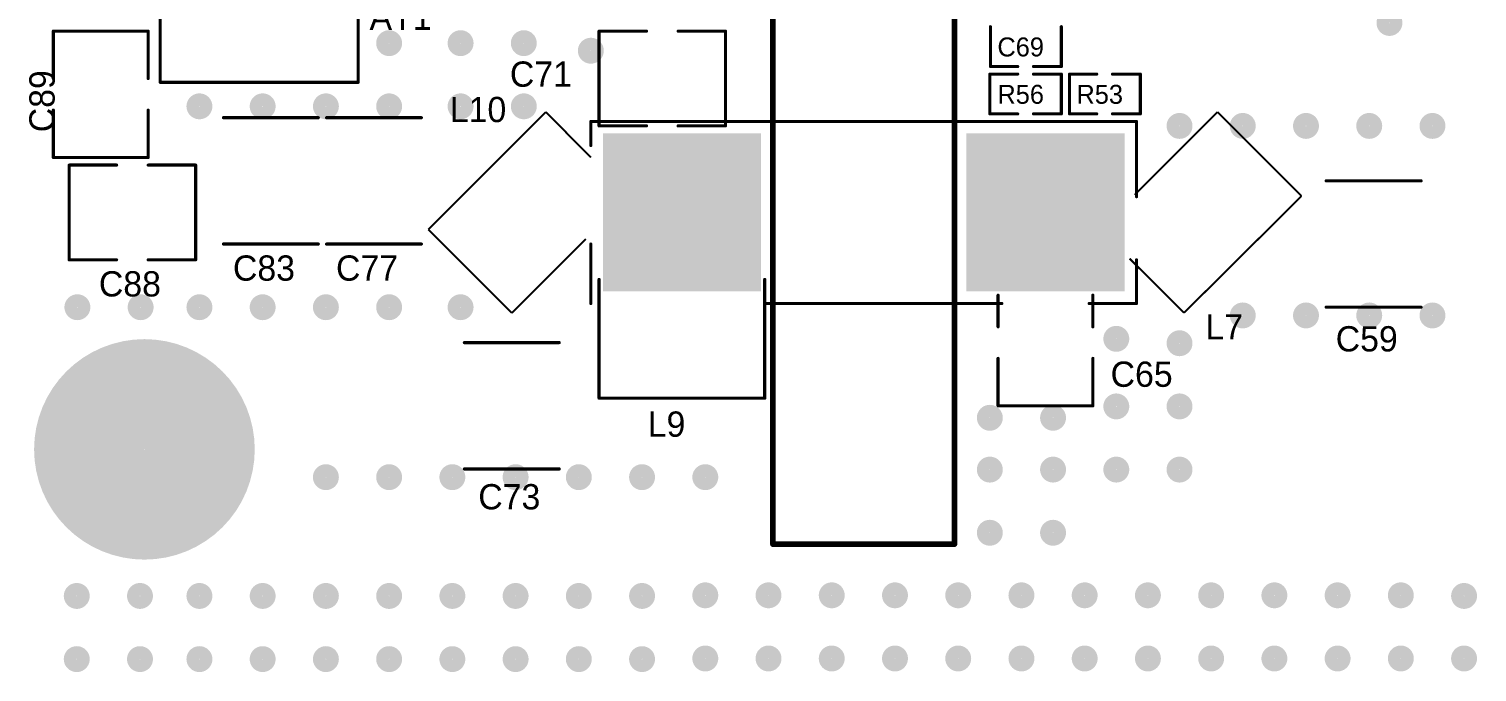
# Model space of a CAD drawing. Extents: x 3.3 to 12.8, y -4.6 to 5.5.
# Drawn here: x 7.417 to 9.707, y 3.042 to 4.059 of the extents above; entities that cross this region are included whole.
import ezdxf

# ---------------------------------------------------------------- set-up
doc = ezdxf.new("R2010")
doc.units = 0
doc.header["$MEASUREMENT"] = 0
for name, color, linetype in [('1', 5, 'CONTINUOUS'), ('12', 1, 'CONTINUOUS'), ('5', 7, 'CONTINUOUS')]:
    doc.layers.add(name, color=color, linetype=linetype)

msp = doc.modelspace()

# ---------------------------------------------------------------- linework, layer by layer
at = {"layer": '1', "const_width": 0.003}
for points in [[(7.626, 4.275), (7.626, 3.975, -1), (7.624, 3.975), (7.624, 4.275, -1), (7.626, 4.275)], [(7.939, 4.275), (7.939, 3.975, -1), (7.937, 3.975), (7.937, 4.275, -1), (7.939, 4.275)], [(7.456, 4.057), (7.606, 4.057, -1), (7.606, 4.055), (7.456, 4.055, -1), (7.456, 4.057)], [(7.455, 3.981), (7.455, 4.056, -1), (7.457, 4.056), (7.457, 3.981, -1), (7.455, 3.981)], [(7.605, 3.981), (7.605, 4.056, -1), (7.607, 4.056), (7.607, 3.981, -1), (7.605, 3.981)], [(8.318, 3.906), (8.318, 4.056, -1), (8.32, 4.056), (8.32, 3.906, -1), (8.318, 3.906)], [(8.394, 4.055), (8.319, 4.055, -1), (8.319, 4.057), (8.394, 4.057, -1), (8.394, 4.055)], [(8.444, 4.057), (8.519, 4.057, -1), (8.519, 4.055), (8.444, 4.055, -1), (8.444, 4.057)], [(8.518, 3.906), (8.518, 4.056, -1), (8.52, 4.056), (8.52, 3.906, -1), (8.518, 3.906)], [(8.937, 4), (8.937, 4.063, -1), (8.939, 4.063), (8.939, 4, -1), (8.937, 4)], [(9.051, 4.063), (9.051, 4, -1), (9.049, 4), (9.049, 4.063, -1), (9.051, 4.063)], [(8.937, 3.989), (8.981, 3.989, -1), (8.981, 3.987), (8.937, 3.987, -1), (8.937, 3.989)], [(8.936, 3.925), (8.936, 3.988, -1), (8.938, 3.988), (8.938, 3.925, -1), (8.936, 3.925)], [(8.981, 3.999), (8.938, 3.999, -1), (8.938, 4.001), (8.981, 4.001, -1), (8.981, 3.999)], [(9.05, 3.999), (9.006, 3.999, -1), (9.006, 4.001), (9.05, 4.001, -1), (9.05, 3.999)], [(9.006, 3.989), (9.05, 3.989, -1), (9.05, 3.987), (9.006, 3.987, -1), (9.006, 3.989)], [(9.051, 3.988), (9.051, 3.925, -1), (9.049, 3.925), (9.049, 3.988, -1), (9.051, 3.988)], [(9.062, 3.925), (9.062, 3.988, -1), (9.064, 3.988), (9.064, 3.925, -1), (9.062, 3.925)], [(9.106, 3.987), (9.063, 3.987, -1), (9.063, 3.989), (9.106, 3.989, -1), (9.106, 3.987)], [(9.175, 3.987), (9.131, 3.987, -1), (9.131, 3.989), (9.175, 3.989, -1), (9.175, 3.987)], [(9.176, 3.988), (9.176, 3.925, -1), (9.174, 3.925), (9.174, 3.988, -1), (9.176, 3.988)], [(7.625, 3.976), (7.938, 3.976, -1), (7.938, 3.974), (7.625, 3.974, -1), (7.625, 3.976)], [(7.457, 3.931), (7.457, 3.856, -1), (7.455, 3.856), (7.455, 3.931, -1), (7.457, 3.931)], [(7.607, 3.931), (7.607, 3.856, -1), (7.605, 3.856), (7.605, 3.931, -1), (7.607, 3.931)], [(7.725, 3.92), (7.875, 3.92, -1), (7.875, 3.918), (7.725, 3.918, -1), (7.725, 3.92)], [(7.888, 3.92), (8.038, 3.92, -1), (8.038, 3.918), (7.888, 3.918, -1), (7.888, 3.92)], [(8.235, 3.928), (8.049, 3.742, -1), (8.049, 3.742), (8.235, 3.928, -1), (8.235, 3.928)], [(8.235, 3.928), (8.306, 3.856, -1), (8.306, 3.856), (8.235, 3.928, -1), (8.235, 3.928)], [(8.937, 3.926), (8.981, 3.926, -1), (8.981, 3.924), (8.937, 3.924, -1), (8.937, 3.926)], [(9.006, 3.926), (9.05, 3.926, -1), (9.05, 3.924), (9.006, 3.924, -1), (9.006, 3.926)], [(9.106, 3.924), (9.063, 3.924, -1), (9.063, 3.926), (9.106, 3.926, -1), (9.106, 3.924)], [(9.175, 3.924), (9.131, 3.924, -1), (9.131, 3.926), (9.175, 3.926, -1), (9.175, 3.924)], [(9.297, 3.928), (9.166, 3.797, -1), (9.166, 3.797), (9.297, 3.928, -1), (9.297, 3.928)], [(9.297, 3.928), (9.43, 3.795, -1), (9.43, 3.795), (9.297, 3.928, -1), (9.297, 3.928)], [(8.306, 3.914), (9.169, 3.914, -1), (9.169, 3.912), (8.306, 3.912, -1), (8.306, 3.914)], [(8.305, 3.875), (8.305, 3.913, -1), (8.307, 3.913), (8.307, 3.875, -1), (8.305, 3.875)], [(8.394, 3.905), (8.319, 3.905, -1), (8.319, 3.907), (8.394, 3.907, -1), (8.394, 3.905)], [(8.444, 3.907), (8.519, 3.907, -1), (8.519, 3.905), (8.444, 3.905, -1), (8.444, 3.907)], [(9.168, 3.794), (9.168, 3.913, -1), (9.17, 3.913), (9.17, 3.794, -1), (9.168, 3.794)], [(7.456, 3.857), (7.606, 3.857, -1), (7.606, 3.855), (7.456, 3.855, -1), (7.456, 3.857)], [(7.482, 3.844), (7.482, 3.694, -1), (7.48, 3.694), (7.48, 3.844, -1), (7.482, 3.844)], [(7.556, 3.843), (7.481, 3.843, -1), (7.481, 3.845), (7.556, 3.845, -1), (7.556, 3.843)], [(7.606, 3.845), (7.681, 3.845, -1), (7.681, 3.843), (7.606, 3.843, -1), (7.606, 3.845)], [(7.682, 3.844), (7.682, 3.694, -1), (7.68, 3.694), (7.68, 3.844, -1), (7.682, 3.844)], [(9.619, 3.818), (9.469, 3.818, -1), (9.469, 3.82), (9.619, 3.82, -1), (9.619, 3.818)], [(9.43, 3.795), (9.244, 3.61, -1), (9.244, 3.61), (9.43, 3.795, -1), (9.43, 3.795)], [(8.181, 3.61), (8.049, 3.742, -1), (8.049, 3.742), (8.181, 3.61, -1), (8.181, 3.61)], [(7.725, 3.72), (7.875, 3.72, -1), (7.875, 3.718), (7.725, 3.718, -1), (7.725, 3.72)], [(7.888, 3.72), (8.038, 3.72, -1), (8.038, 3.718), (7.888, 3.718, -1), (7.888, 3.72)], [(8.298, 3.727), (8.181, 3.61, -1), (8.181, 3.61), (8.298, 3.727, -1), (8.298, 3.727)], [(8.305, 3.625), (8.305, 3.719, -1), (8.307, 3.719), (8.307, 3.625, -1), (8.305, 3.625)], [(7.556, 3.693), (7.481, 3.693, -1), (7.481, 3.695), (7.556, 3.695, -1), (7.556, 3.693)], [(7.606, 3.695), (7.681, 3.695, -1), (7.681, 3.693), (7.606, 3.693, -1), (7.606, 3.695)], [(9.244, 3.61), (9.158, 3.696, -1), (9.158, 3.696), (9.244, 3.61, -1), (9.244, 3.61)], [(9.168, 3.625), (9.168, 3.694, -1), (9.17, 3.694), (9.17, 3.625, -1), (9.168, 3.625)], [(8.318, 3.475), (8.318, 3.663, -1), (8.32, 3.663), (8.32, 3.475, -1), (8.318, 3.475)], [(8.582, 3.663), (8.582, 3.475, -1), (8.58, 3.475), (8.58, 3.663, -1), (8.582, 3.663)], [(8.956, 3.624), (8.581, 3.624, -1), (8.581, 3.626), (8.956, 3.626, -1), (8.956, 3.624)], [(8.949, 3.588), (8.949, 3.638, -1), (8.951, 3.638), (8.951, 3.588, -1), (8.949, 3.588)], [(9.169, 3.624), (9.094, 3.624, -1), (9.094, 3.626), (9.169, 3.626, -1), (9.169, 3.624)], [(9.099, 3.588), (9.099, 3.638, -1), (9.101, 3.638), (9.101, 3.588, -1), (9.099, 3.588)], [(9.619, 3.618), (9.469, 3.618, -1), (9.469, 3.62), (9.619, 3.62, -1), (9.619, 3.618)], [(8.256, 3.562), (8.106, 3.562, -1), (8.106, 3.564), (8.256, 3.564, -1), (8.256, 3.562)], [(8.951, 3.538), (8.951, 3.463, -1), (8.949, 3.463), (8.949, 3.538, -1), (8.951, 3.538)], [(9.101, 3.538), (9.101, 3.463, -1), (9.099, 3.463), (9.099, 3.538, -1), (9.101, 3.538)], [(8.319, 3.476), (8.581, 3.476, -1), (8.581, 3.474), (8.319, 3.474, -1), (8.319, 3.476)], [(9.1, 3.462), (8.95, 3.462, -1), (8.95, 3.464), (9.1, 3.464, -1), (9.1, 3.462)], [(8.256, 3.362), (8.106, 3.362, -1), (8.106, 3.364), (8.256, 3.364, -1), (8.256, 3.362)]]:
    msp.add_lwpolyline(points, format="xyb", dxfattribs=at)
at = {"layer": '5'}
for points, const_width in [([(8.596, 4.294), (8.596, 3.244, -1), (8.592, 3.244), (8.592, 4.294, -1), (8.596, 4.294)], 0.005), ([(8.883, 4.294), (8.883, 3.244, -1), (8.879, 3.244), (8.879, 4.294, -1), (8.883, 4.294)], 0.005), ([(9.569, 4.079), (9.569, 4.079, -1), (9.569, 4.059), (9.569, 4.059, -1), (9.569, 4.079)], 0.021), ([(7.987, 4.047), (7.987, 4.047, -1), (7.987, 4.027), (7.987, 4.027, -1), (7.987, 4.047)], 0.021), ([(8.1, 4.047), (8.1, 4.047, -1), (8.1, 4.027), (8.1, 4.027, -1), (8.1, 4.047)], 0.021), ([(8.2, 4.047), (8.2, 4.047, -1), (8.2, 4.027), (8.2, 4.027, -1), (8.2, 4.047)], 0.021), ([(8.306, 4.035), (8.306, 4.035, -1), (8.306, 4.015), (8.306, 4.015, -1), (8.306, 4.035)], 0.021), ([(7.687, 3.947), (7.687, 3.947, -1), (7.687, 3.927), (7.687, 3.927, -1), (7.687, 3.947)], 0.021), ([(7.787, 3.947), (7.787, 3.947, -1), (7.787, 3.927), (7.787, 3.927, -1), (7.787, 3.947)], 0.021), ([(7.887, 3.947), (7.887, 3.947, -1), (7.887, 3.927), (7.887, 3.927, -1), (7.887, 3.947)], 0.021), ([(7.987, 3.947), (7.987, 3.947, -1), (7.987, 3.927), (7.987, 3.927, -1), (7.987, 3.947)], 0.021), ([(8.1, 3.947), (8.1, 3.947, -1), (8.1, 3.927), (8.1, 3.927, -1), (8.1, 3.947)], 0.021), ([(8.2, 3.947), (8.2, 3.947, -1), (8.2, 3.927), (8.2, 3.927, -1), (8.2, 3.947)], 0.021), ([(9.237, 3.916), (9.237, 3.916, -1), (9.237, 3.896), (9.237, 3.896, -1), (9.237, 3.916)], 0.021), ([(9.337, 3.916), (9.337, 3.916, -1), (9.337, 3.896), (9.337, 3.896, -1), (9.337, 3.916)], 0.021), ([(9.437, 3.916), (9.437, 3.916, -1), (9.437, 3.896), (9.437, 3.896, -1), (9.437, 3.916)], 0.021), ([(9.537, 3.916), (9.537, 3.916, -1), (9.537, 3.896), (9.537, 3.896, -1), (9.537, 3.916)], 0.021), ([(9.637, 3.916), (9.637, 3.916, -1), (9.637, 3.896), (9.637, 3.896, -1), (9.637, 3.916)], 0.021), ([(7.494, 3.629), (7.494, 3.629, -1), (7.494, 3.609), (7.494, 3.609, -1), (7.494, 3.629)], 0.021), ([(7.594, 3.629), (7.594, 3.629, -1), (7.594, 3.609), (7.594, 3.609, -1), (7.594, 3.629)], 0.021), ([(7.687, 3.629), (7.687, 3.629, -1), (7.687, 3.609), (7.687, 3.609, -1), (7.687, 3.629)], 0.021), ([(7.787, 3.629), (7.787, 3.629, -1), (7.787, 3.609), (7.787, 3.609, -1), (7.787, 3.629)], 0.021), ([(7.887, 3.629), (7.887, 3.629, -1), (7.887, 3.609), (7.887, 3.609, -1), (7.887, 3.629)], 0.021), ([(7.987, 3.629), (7.987, 3.629, -1), (7.987, 3.609), (7.987, 3.609, -1), (7.987, 3.629)], 0.021), ([(8.1, 3.629), (8.1, 3.629, -1), (8.1, 3.609), (8.1, 3.609, -1), (8.1, 3.629)], 0.021), ([(9.337, 3.616), (9.337, 3.616, -1), (9.337, 3.596), (9.337, 3.596, -1), (9.337, 3.616)], 0.021), ([(9.437, 3.616), (9.437, 3.616, -1), (9.437, 3.596), (9.437, 3.596, -1), (9.437, 3.616)], 0.021), ([(9.537, 3.616), (9.537, 3.616, -1), (9.537, 3.596), (9.537, 3.596, -1), (9.537, 3.616)], 0.021), ([(9.637, 3.616), (9.637, 3.616, -1), (9.637, 3.596), (9.637, 3.596, -1), (9.637, 3.616)], 0.021), ([(9.137, 3.579), (9.137, 3.579, -1), (9.137, 3.559), (9.137, 3.559, -1), (9.137, 3.579)], 0.021), ([(9.237, 3.572), (9.237, 3.572, -1), (9.237, 3.552), (9.237, 3.552, -1), (9.237, 3.572)], 0.021), ([(7.6, 3.481), (7.6, 3.481, -1), (7.6, 3.307), (7.6, 3.307, -1), (7.6, 3.481)], 0.175), ([(9.137, 3.472), (9.137, 3.472, -1), (9.137, 3.452), (9.137, 3.452, -1), (9.137, 3.472)], 0.021), ([(9.237, 3.472), (9.237, 3.472, -1), (9.237, 3.452), (9.237, 3.452, -1), (9.237, 3.472)], 0.021), ([(8.937, 3.454), (8.937, 3.454, -1), (8.937, 3.434), (8.937, 3.434, -1), (8.937, 3.454)], 0.021), ([(9.037, 3.454), (9.037, 3.454, -1), (9.037, 3.434), (9.037, 3.434, -1), (9.037, 3.454)], 0.021), ([(7.887, 3.36), (7.887, 3.36, -1), (7.887, 3.34), (7.887, 3.34, -1), (7.887, 3.36)], 0.021), ([(7.987, 3.36), (7.987, 3.36, -1), (7.987, 3.34), (7.987, 3.34, -1), (7.987, 3.36)], 0.021), ([(8.087, 3.36), (8.087, 3.36, -1), (8.087, 3.34), (8.087, 3.34, -1), (8.087, 3.36)], 0.021), ([(8.187, 3.36), (8.187, 3.36, -1), (8.187, 3.34), (8.187, 3.34, -1), (8.187, 3.36)], 0.021), ([(8.287, 3.36), (8.287, 3.36, -1), (8.287, 3.34), (8.287, 3.34, -1), (8.287, 3.36)], 0.021), ([(8.387, 3.36), (8.387, 3.36, -1), (8.387, 3.34), (8.387, 3.34, -1), (8.387, 3.36)], 0.021), ([(8.487, 3.36), (8.487, 3.36, -1), (8.487, 3.34), (8.487, 3.34, -1), (8.487, 3.36)], 0.021), ([(8.937, 3.372), (8.937, 3.372, -1), (8.937, 3.352), (8.937, 3.352, -1), (8.937, 3.372)], 0.021), ([(9.037, 3.372), (9.037, 3.372, -1), (9.037, 3.352), (9.037, 3.352, -1), (9.037, 3.372)], 0.021), ([(9.137, 3.372), (9.137, 3.372, -1), (9.137, 3.352), (9.137, 3.352, -1), (9.137, 3.372)], 0.021), ([(9.237, 3.372), (9.237, 3.372, -1), (9.237, 3.352), (9.237, 3.352, -1), (9.237, 3.372)], 0.021), ([(8.937, 3.272), (8.937, 3.272, -1), (8.937, 3.252), (8.937, 3.252, -1), (8.937, 3.272)], 0.021), ([(9.037, 3.272), (9.037, 3.272, -1), (9.037, 3.252), (9.037, 3.252, -1), (9.037, 3.272)], 0.021), ([(8.594, 3.246), (8.881, 3.246, -1), (8.881, 3.242), (8.594, 3.242, -1), (8.594, 3.246)], 0.005), ([(8.487, 3.173), (8.487, 3.173, -1), (8.487, 3.153), (8.487, 3.153, -1), (8.487, 3.173)], 0.021), ([(8.587, 3.173), (8.587, 3.173, -1), (8.587, 3.153), (8.587, 3.153, -1), (8.587, 3.173)], 0.021), ([(8.687, 3.173), (8.687, 3.173, -1), (8.687, 3.153), (8.687, 3.153, -1), (8.687, 3.173)], 0.021), ([(8.787, 3.173), (8.787, 3.173, -1), (8.787, 3.153), (8.787, 3.153, -1), (8.787, 3.173)], 0.021), ([(8.887, 3.173), (8.887, 3.173, -1), (8.887, 3.153), (8.887, 3.153, -1), (8.887, 3.173)], 0.021), ([(8.987, 3.173), (8.987, 3.173, -1), (8.987, 3.153), (8.987, 3.153, -1), (8.987, 3.173)], 0.021), ([(9.087, 3.173), (9.087, 3.173, -1), (9.087, 3.153), (9.087, 3.153, -1), (9.087, 3.173)], 0.021), ([(9.187, 3.173), (9.187, 3.173, -1), (9.187, 3.153), (9.187, 3.153, -1), (9.187, 3.173)], 0.021), ([(9.287, 3.173), (9.287, 3.173, -1), (9.287, 3.153), (9.287, 3.153, -1), (9.287, 3.173)], 0.021), ([(9.387, 3.173), (9.387, 3.173, -1), (9.387, 3.153), (9.387, 3.153, -1), (9.387, 3.173)], 0.021), ([(9.487, 3.173), (9.487, 3.173, -1), (9.487, 3.153), (9.487, 3.153, -1), (9.487, 3.173)], 0.021), ([(9.587, 3.173), (9.587, 3.173, -1), (9.587, 3.153), (9.587, 3.153, -1), (9.587, 3.173)], 0.021), ([(7.493, 3.172), (7.493, 3.172, -1), (7.493, 3.152), (7.493, 3.152, -1), (7.493, 3.172)], 0.021), ([(7.593, 3.172), (7.593, 3.172, -1), (7.593, 3.152), (7.593, 3.152, -1), (7.593, 3.172)], 0.021), ([(7.687, 3.172), (7.687, 3.172, -1), (7.687, 3.152), (7.687, 3.152, -1), (7.687, 3.172)], 0.021), ([(7.787, 3.172), (7.787, 3.172, -1), (7.787, 3.152), (7.787, 3.152, -1), (7.787, 3.172)], 0.021), ([(7.887, 3.172), (7.887, 3.172, -1), (7.887, 3.152), (7.887, 3.152, -1), (7.887, 3.172)], 0.021), ([(7.987, 3.172), (7.987, 3.172, -1), (7.987, 3.152), (7.987, 3.152, -1), (7.987, 3.172)], 0.021), ([(8.087, 3.172), (8.087, 3.172, -1), (8.087, 3.152), (8.087, 3.152, -1), (8.087, 3.172)], 0.021), ([(8.187, 3.172), (8.187, 3.172, -1), (8.187, 3.152), (8.187, 3.152, -1), (8.187, 3.172)], 0.021), ([(8.287, 3.172), (8.287, 3.172, -1), (8.287, 3.152), (8.287, 3.152, -1), (8.287, 3.172)], 0.021), ([(8.387, 3.172), (8.387, 3.172, -1), (8.387, 3.152), (8.387, 3.152, -1), (8.387, 3.172)], 0.021), ([(9.687, 3.172), (9.687, 3.172, -1), (9.687, 3.152), (9.687, 3.152, -1), (9.687, 3.172)], 0.021), ([(7.493, 3.072), (7.493, 3.072, -1), (7.493, 3.052), (7.493, 3.052, -1), (7.493, 3.072)], 0.021), ([(7.593, 3.072), (7.593, 3.072, -1), (7.593, 3.052), (7.593, 3.052, -1), (7.593, 3.072)], 0.021), ([(7.687, 3.072), (7.687, 3.072, -1), (7.687, 3.052), (7.687, 3.052, -1), (7.687, 3.072)], 0.021), ([(7.787, 3.072), (7.787, 3.072, -1), (7.787, 3.052), (7.787, 3.052, -1), (7.787, 3.072)], 0.021), ([(7.887, 3.072), (7.887, 3.072, -1), (7.887, 3.052), (7.887, 3.052, -1), (7.887, 3.072)], 0.021), ([(7.987, 3.072), (7.987, 3.072, -1), (7.987, 3.052), (7.987, 3.052, -1), (7.987, 3.072)], 0.021), ([(8.087, 3.072), (8.087, 3.072, -1), (8.087, 3.052), (8.087, 3.052, -1), (8.087, 3.072)], 0.021), ([(8.187, 3.072), (8.187, 3.072, -1), (8.187, 3.052), (8.187, 3.052, -1), (8.187, 3.072)], 0.021), ([(8.287, 3.072), (8.287, 3.072, -1), (8.287, 3.052), (8.287, 3.052, -1), (8.287, 3.072)], 0.021), ([(8.387, 3.072), (8.387, 3.072, -1), (8.387, 3.052), (8.387, 3.052, -1), (8.387, 3.072)], 0.021), ([(8.487, 3.073), (8.487, 3.073, -1), (8.487, 3.053), (8.487, 3.053, -1), (8.487, 3.073)], 0.021), ([(8.587, 3.073), (8.587, 3.073, -1), (8.587, 3.053), (8.587, 3.053, -1), (8.587, 3.073)], 0.021), ([(8.687, 3.073), (8.687, 3.073, -1), (8.687, 3.053), (8.687, 3.053, -1), (8.687, 3.073)], 0.021), ([(8.787, 3.073), (8.787, 3.073, -1), (8.787, 3.053), (8.787, 3.053, -1), (8.787, 3.073)], 0.021), ([(8.887, 3.073), (8.887, 3.073, -1), (8.887, 3.053), (8.887, 3.053, -1), (8.887, 3.073)], 0.021), ([(8.987, 3.073), (8.987, 3.073, -1), (8.987, 3.053), (8.987, 3.053, -1), (8.987, 3.073)], 0.021), ([(9.087, 3.073), (9.087, 3.073, -1), (9.087, 3.053), (9.087, 3.053, -1), (9.087, 3.073)], 0.021), ([(9.187, 3.073), (9.187, 3.073, -1), (9.187, 3.053), (9.187, 3.053, -1), (9.187, 3.073)], 0.021), ([(9.287, 3.073), (9.287, 3.073, -1), (9.287, 3.053), (9.287, 3.053, -1), (9.287, 3.073)], 0.021), ([(9.387, 3.073), (9.387, 3.073, -1), (9.387, 3.053), (9.387, 3.053, -1), (9.387, 3.073)], 0.021), ([(9.487, 3.073), (9.487, 3.073, -1), (9.487, 3.053), (9.487, 3.053, -1), (9.487, 3.073)], 0.021), ([(9.587, 3.073), (9.587, 3.073, -1), (9.587, 3.053), (9.587, 3.053, -1), (9.587, 3.073)], 0.021), ([(9.687, 3.073), (9.687, 3.073, -1), (9.687, 3.053), (9.687, 3.053, -1), (9.687, 3.073)], 0.021)]:
    msp.add_lwpolyline(points, format="xyb", dxfattribs=dict(at, const_width=const_width))
at = {"layer": '5', "const_width": 0.25}
for points in [[(8.45, 3.894), (8.45, 3.644)], [(9.025, 3.894), (9.025, 3.644)]]:
    msp.add_lwpolyline(points, dxfattribs=at)

# ---------------------------------------------------------------- texts
at = {"layer": '1'}
for s, p in [('AT1', (7.956, 4.058)), ('C71', (8.178, 3.968)), ('L10', (8.083, 3.912)), ('C83', (7.74, 3.661)), ('C77', (7.903, 3.661)), ('C88', (7.528, 3.636)), ('L7', (9.278, 3.568)), ('C59', (9.484, 3.549)), ('C65', (9.128, 3.493)), ('L9', (8.396, 3.414)), ('C73', (8.128, 3.299))]:
    msp.add_text(s, height=0.04, dxfattribs=at).set_placement(p)
msp.add_text('C89', height=0.04, rotation=90, dxfattribs=at).set_placement((7.458, 3.896))
at = {"layer": '12'}
for s, p in [('C69', (8.949, 4.016)), ('R56', (8.949, 3.941)), ('R53', (9.074, 3.941))]:
    msp.add_text(s, height=0.03, dxfattribs=at).set_placement(p)

doc.saveas('drawing.dxf')
